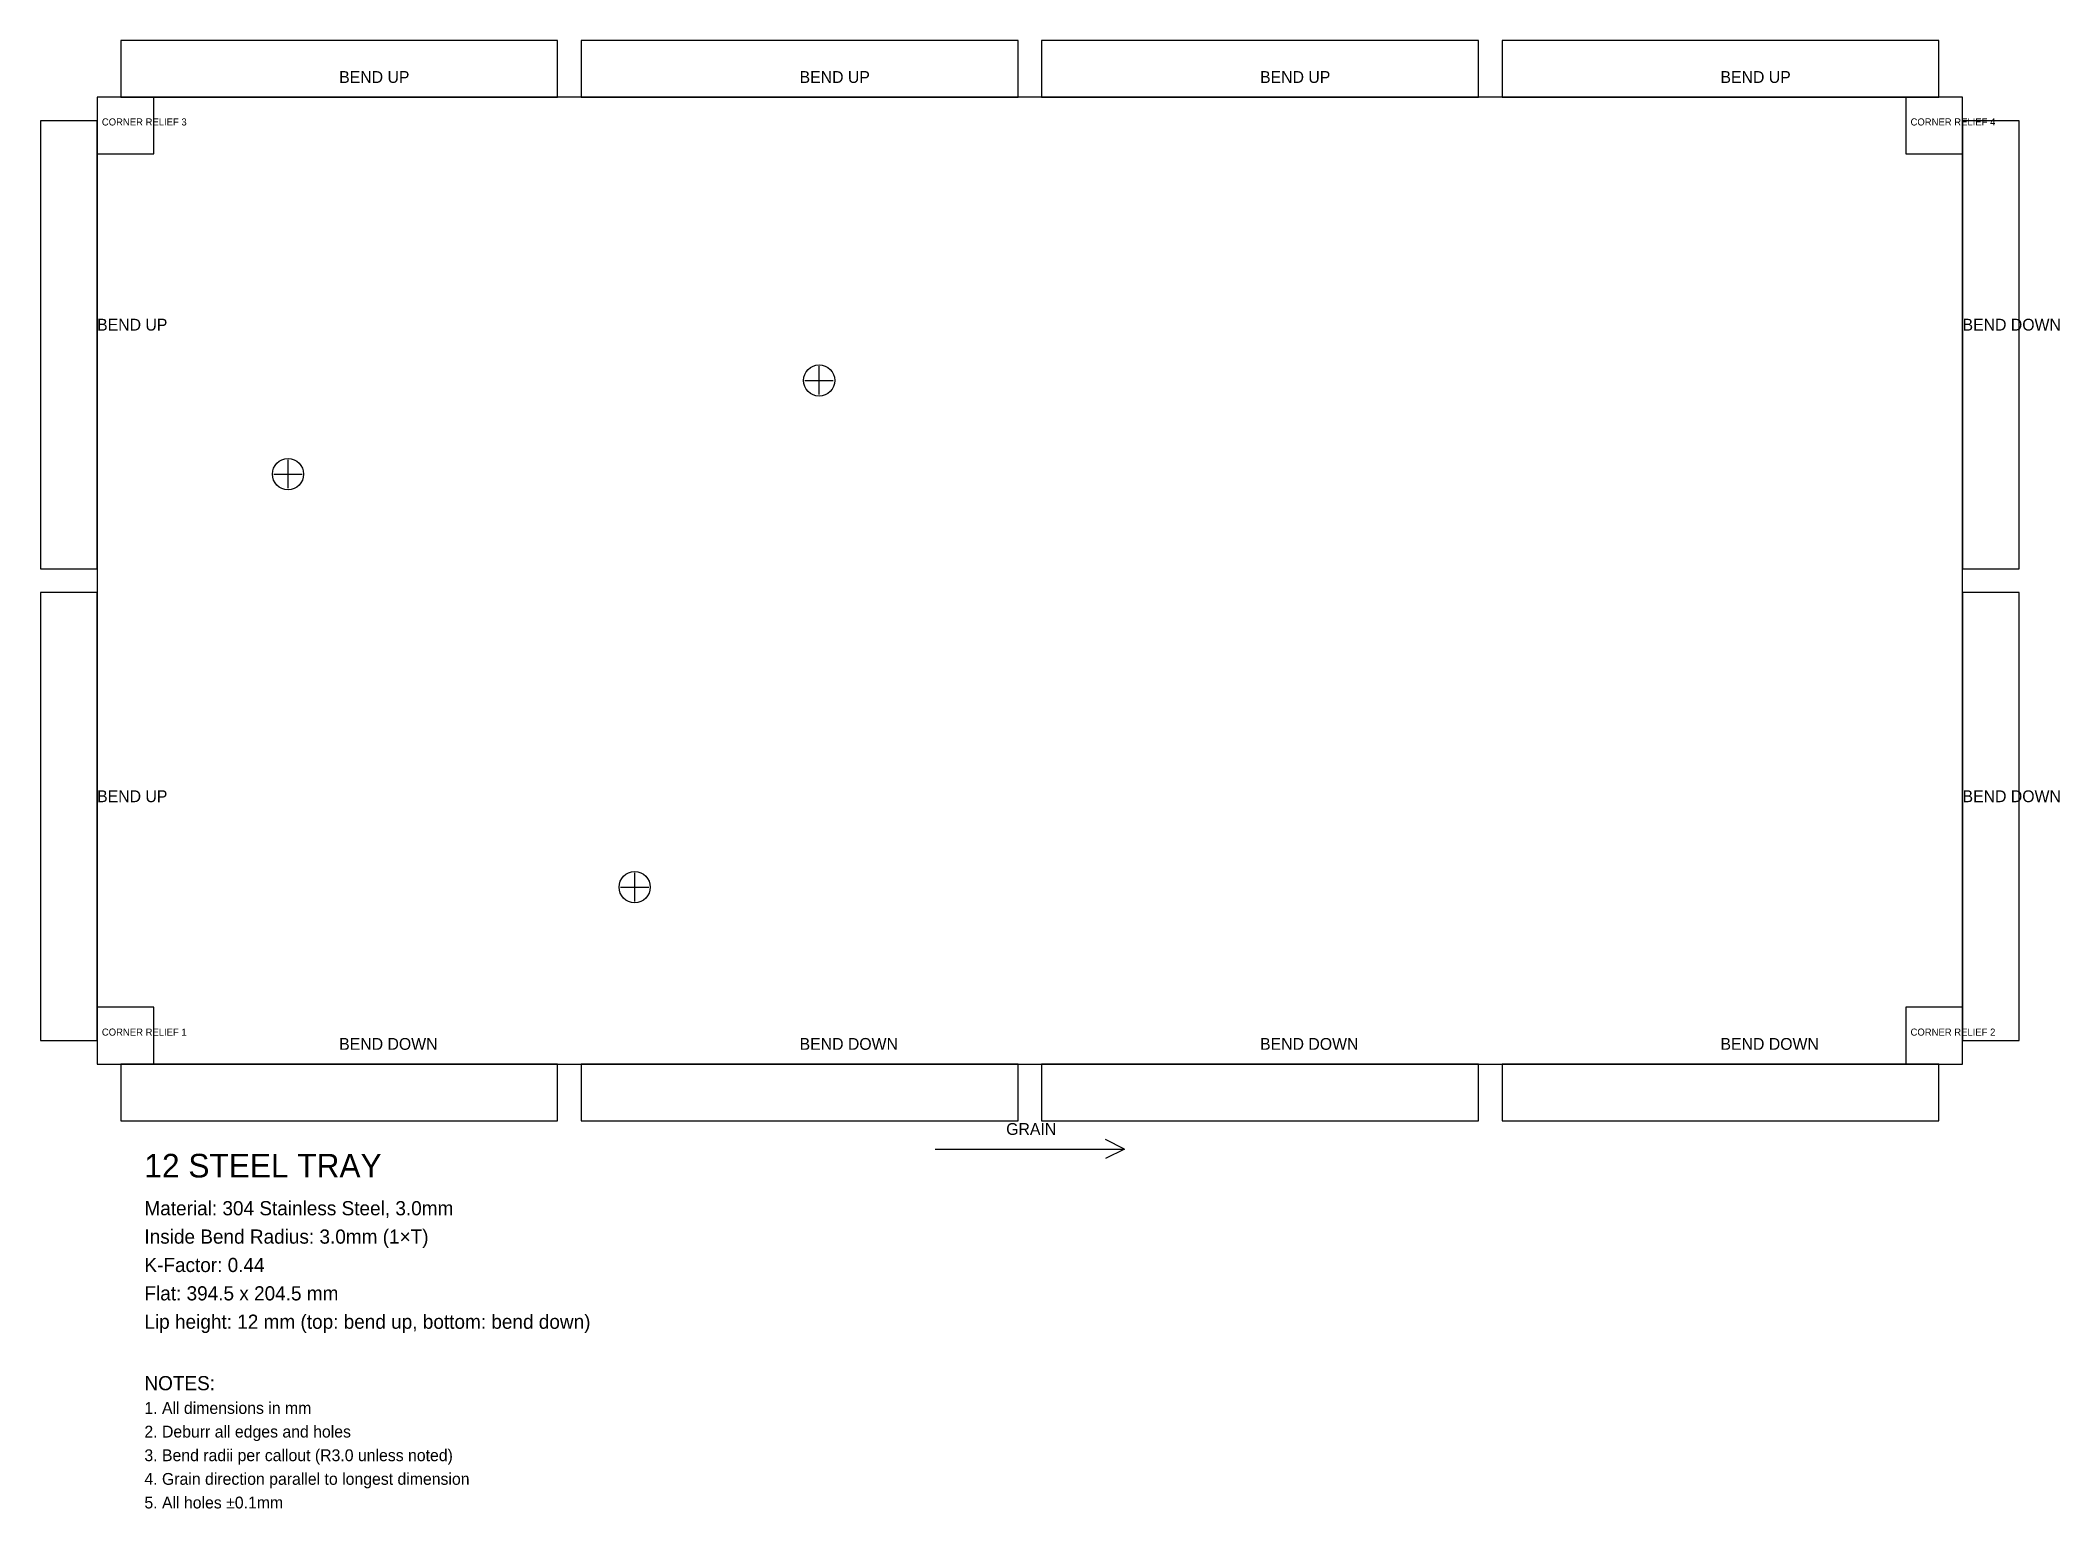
# Model space of a CAD drawing. Header units: metres. Extents: x -12 to 415, y -94 to 216.
import ezdxf

# ---------------------------------------------------------------- set-up
doc = ezdxf.new("R2010")
doc.units = ezdxf.units.M
doc.linetypes.add('DASHED', pattern=[0.5, 0.25, -0.25])
for name, color, linetype in [('BEND', 2, 'DASHED'), ('CENTERLINE', 6, 'Continuous'), ('CUT', 1, 'Continuous'), ('HOLE', 3, 'Continuous'), ('LABEL', 4, 'Continuous')]:
    doc.layers.add(name, color=color, linetype=linetype)

msp = doc.modelspace()

# ---------------------------------------------------------------- linework, layer by layer
at = {"layer": 'BEND'}
for p, q in [((5, 204.5), (97.38, 204.5)), ((102.38, 204.5), (194.75, 204.5)), ((199.75, 204.5), (292.12, 204.5)), ((297.12, 204.5), (389.5, 204.5)), ((0, 104.75), (0, 199.5)), ((394.5, 104.75), (394.5, 199.5)), ((0, 5), (0, 99.75)), ((394.5, 5), (394.5, 99.75)), ((5, 0), (97.38, 0)), ((102.38, 0), (194.75, 0)), ((199.75, 0), (292.12, 0)), ((297.12, 0), (389.5, 0))]:
    msp.add_line(p, q, dxfattribs=at)
at = {"layer": 'CENTERLINE'}
for p, q in [((152.69, 141.58), (152.69, 147.58)), ((149.69, 144.58), (155.69, 144.58)), ((37.37, 124.77), (43.37, 124.77)), ((40.37, 121.77), (40.37, 127.77)), ((113.68, 34.4), (113.68, 40.4)), ((110.68, 37.4), (116.68, 37.4))]:
    msp.add_line(p, q, dxfattribs=at)
at = {"layer": 'CUT'}
for points in [[(5, 204.5), (97.38, 204.5), (97.38, 216.5), (5, 216.5), (5, 204.5)], [(102.38, 204.5), (194.75, 204.5), (194.75, 216.5), (102.38, 216.5), (102.38, 204.5)], [(199.75, 204.5), (292.12, 204.5), (292.12, 216.5), (199.75, 216.5), (199.75, 204.5)], [(297.12, 204.5), (389.5, 204.5), (389.5, 216.5), (297.12, 216.5), (297.12, 204.5)], [(0, 0), (394.5, 0), (394.5, 204.5), (0, 204.5), (0, 0)], [(0, 192.5), (12, 192.5), (12, 204.5), (0, 204.5), (0, 192.5)], [(382.5, 192.5), (394.5, 192.5), (394.5, 204.5), (382.5, 204.5), (382.5, 192.5)], [(-12, 104.75), (0, 104.75), (0, 199.5), (-12, 199.5), (-12, 104.75)], [(394.5, 104.75), (406.5, 104.75), (406.5, 199.5), (394.5, 199.5), (394.5, 104.75)], [(-12, 5), (0, 5), (0, 99.75), (-12, 99.75), (-12, 5)], [(394.5, 5), (406.5, 5), (406.5, 99.75), (394.5, 99.75), (394.5, 5)], [(0, 0), (12, 0), (12, 12), (0, 12), (0, 0)], [(382.5, 0), (394.5, 0), (394.5, 12), (382.5, 12), (382.5, 0)], [(5, -12), (97.38, -12), (97.38, 0), (5, 0), (5, -12)], [(102.38, -12), (194.75, -12), (194.75, 0), (102.38, 0), (102.38, -12)], [(199.75, -12), (292.12, -12), (292.12, 0), (199.75, 0), (199.75, -12)], [(297.12, -12), (389.5, -12), (389.5, 0), (297.12, 0), (297.12, -12)]]:
    msp.add_lwpolyline(points, close=True, dxfattribs=at)
at = {"layer": 'HOLE'}
for centre in [(152.69, 144.58), (40.37, 124.77), (113.68, 37.4)]:
    msp.add_circle(centre, 3.3, dxfattribs=at)
at = {"layer": 'LABEL'}
for p, q in [((217.25, -18), (213.25, -16)), ((177.25, -18), (217.25, -18)), ((217.25, -18), (213.25, -20))]:
    msp.add_line(p, q, dxfattribs=at)

# ---------------------------------------------------------------- texts
for s, height, p in [('BEND UP', 2.5, (51.19, 207.5)), ('BEND UP', 2.5, (148.56, 207.5)), ('BEND UP', 2.5, (245.94, 207.5)), ('BEND UP', 2.5, (343.31, 207.5)), ('CORNER RELIEF 3', 1.5, (1, 198.5)), ('CORNER RELIEF 4', 1.5, (383.5, 198.5)), ('BEND UP', 2.5, (0, 155.12)), ('BEND DOWN', 2.5, (394.5, 155.12)), ('BEND UP', 2.5, (0, 55.38)), ('BEND DOWN', 2.5, (394.5, 55.38)), ('CORNER RELIEF 1', 1.5, (1, 6)), ('BEND DOWN', 2.5, (51.19, 3)), ('BEND DOWN', 2.5, (148.56, 3)), ('BEND DOWN', 2.5, (245.94, 3)), ('BEND DOWN', 2.5, (343.31, 3)), ('CORNER RELIEF 2', 1.5, (383.5, 6)), ('GRAIN', 2.5, (192.25, -15)), ('12 STEEL TRAY', 5, (10, -24)), ('Material: 304 Stainless Steel, 3.0mm', 3, (10, -32)), ('Inside Bend Radius: 3.0mm (1×T)', 3, (10, -38)), ('K-Factor: 0.44', 3, (10, -44)), ('Flat: 394.5 x 204.5 mm', 3, (10, -50)), ('Lip height: 12 mm (top: bend up, bottom: bend down)', 3, (10, -56)), ('NOTES:', 3, (10, -69)), ('1. All dimensions in mm', 2.5, (10, -74)), ('2. Deburr all edges and holes', 2.5, (10, -79)), ('3. Bend radii per callout (R3.0 unless noted)', 2.5, (10, -84)), ('4. Grain direction parallel to longest dimension', 2.5, (10, -89)), ('5. All holes ±0.1mm', 2.5, (10, -94))]:
    msp.add_text(s, height=height, dxfattribs=at).set_placement(p)

doc.saveas('drawing.dxf')
